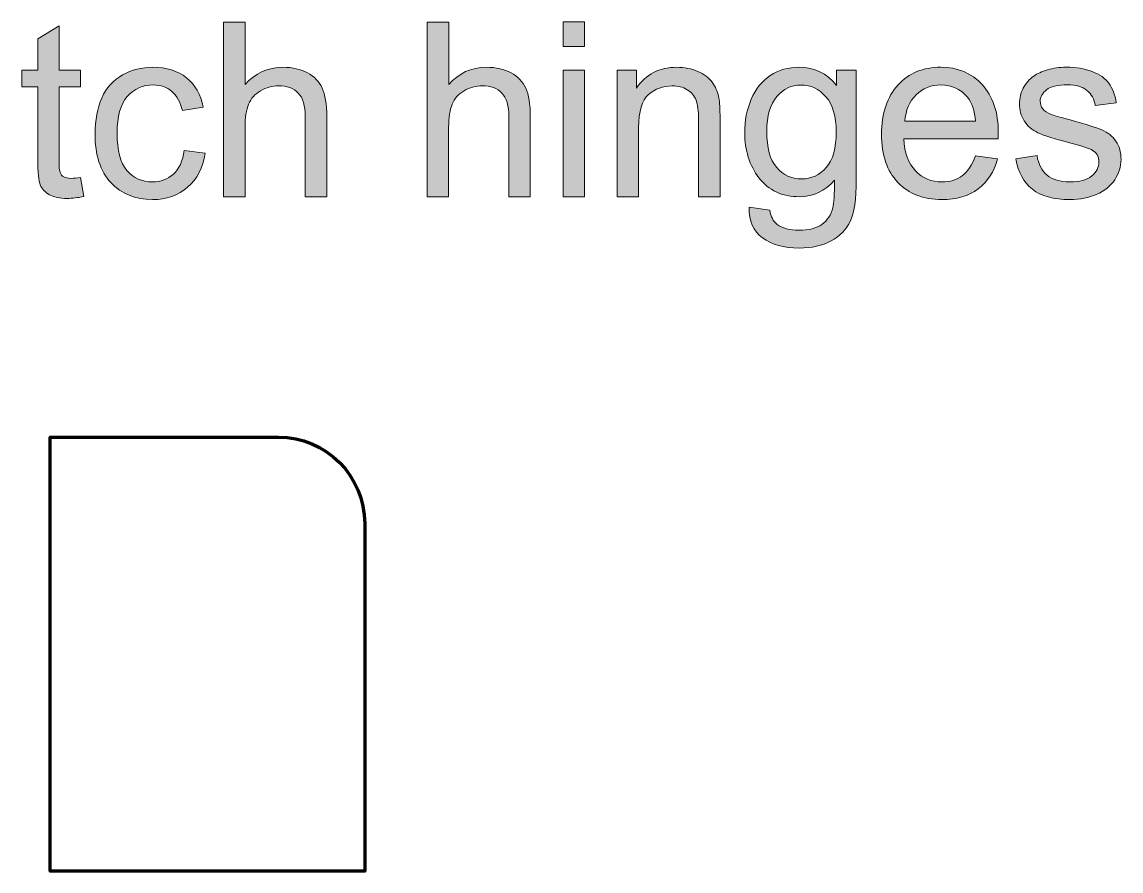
# Model space of a CAD drawing. Header units: inches. Extents: x 247 to 2765, y -1897 to -1110.
# Drawn here: x 1032.52 to 1051.58, y -1322.54 to -1307.82 of the extents above; entities that cross this region are included whole.
import ezdxf

# ---------------------------------------------------------------- set-up
doc = ezdxf.new("R2010")
doc.units = ezdxf.units.IN
doc.header["$MEASUREMENT"] = 0
doc.layers.add('Layer 1', color=7, linetype='Continuous')

# ---------------------------------------------------------------- blocks, each defined once
blk = doc.blocks.new('block 133')
at = {"layer": 'Layer 1', "true_color": 0x3cb54a}
h = blk.add_hatch(color=95, dxfattribs=at)
h.dxf.hatch_style = 2
edge = h.paths.add_edge_path()
edge.add_spline(control_points=[(1033.538, -1310.515), (1033.538, -1310.515), (1033.592, -1310.844), (1033.592, -1310.844), (1033.487, -1310.866), (1033.393, -1310.877), (1033.31, -1310.877), (1033.175, -1310.877), (1033.071, -1310.855), (1032.996, -1310.813), (1032.921, -1310.77), (1032.869, -1310.714), (1032.839, -1310.644), (1032.809, -1310.574), (1032.794, -1310.428), (1032.794, -1310.205), (1032.794, -1310.205), (1032.794, -1308.942), (1032.794, -1308.942), (1032.794, -1308.942), (1032.521, -1308.942), (1032.521, -1308.942), (1032.521, -1308.942), (1032.521, -1308.653), (1032.521, -1308.653), (1032.521, -1308.653), (1032.794, -1308.653), (1032.794, -1308.653), (1032.794, -1308.653), (1032.794, -1308.109), (1032.794, -1308.109), (1032.794, -1308.109), (1033.164, -1307.886), (1033.164, -1307.886), (1033.164, -1307.886), (1033.164, -1308.653), (1033.164, -1308.653), (1033.164, -1308.653), (1033.538, -1308.653), (1033.538, -1308.653), (1033.538, -1308.653), (1033.538, -1308.942), (1033.538, -1308.942), (1033.538, -1308.942), (1033.164, -1308.942), (1033.164, -1308.942), (1033.164, -1308.942), (1033.164, -1310.226), (1033.164, -1310.226), (1033.164, -1310.332), (1033.171, -1310.4), (1033.184, -1310.43), (1033.196, -1310.461), (1033.218, -1310.485), (1033.248, -1310.503), (1033.277, -1310.521), (1033.32, -1310.529), (1033.375, -1310.529), (1033.417, -1310.529), (1033.471, -1310.525), (1033.538, -1310.515)], knot_values=[0, 0, 0, 0, 1, 1, 1, 2, 2, 2, 3, 3, 3, 4, 4, 4, 5, 5, 5, 6, 6, 6, 7, 7, 7, 8, 8, 8, 9, 9, 9, 10, 10, 10, 11, 11, 11, 12, 12, 12, 13, 13, 13, 14, 14, 14, 15, 15, 15, 16, 16, 16, 17, 17, 17, 18, 18, 18, 19, 19, 19, 20, 20, 20, 20], degree=3, periodic=1)
h = blk.add_hatch(color=95, dxfattribs=at)
h.dxf.hatch_style = 2
edge = h.paths.add_edge_path()
edge.add_spline(control_points=[(1036.019, -1310.848), (1036.019, -1310.848), (1036.019, -1307.818), (1036.019, -1307.818), (1036.019, -1307.818), (1036.391, -1307.818), (1036.391, -1307.818), (1036.391, -1307.818), (1036.391, -1308.904), (1036.391, -1308.904), (1036.565, -1308.704), (1036.784, -1308.603), (1037.048, -1308.603), (1037.211, -1308.603), (1037.352, -1308.635), (1037.472, -1308.698), (1037.592, -1308.763), (1037.677, -1308.852), (1037.729, -1308.965), (1037.78, -1309.077), (1037.807, -1309.241), (1037.807, -1309.457), (1037.807, -1309.457), (1037.807, -1310.848), (1037.807, -1310.848), (1037.807, -1310.848), (1037.435, -1310.848), (1037.435, -1310.848), (1037.435, -1310.848), (1037.435, -1309.457), (1037.435, -1309.457), (1037.435, -1309.271), (1037.394, -1309.135), (1037.314, -1309.051), (1037.233, -1308.966), (1037.119, -1308.924), (1036.971, -1308.924), (1036.861, -1308.924), (1036.758, -1308.953), (1036.66, -1309.01), (1036.562, -1309.067), (1036.494, -1309.145), (1036.452, -1309.242), (1036.411, -1309.34), (1036.39, -1309.475), (1036.39, -1309.647), (1036.39, -1309.647), (1036.39, -1310.848), (1036.39, -1310.848), (1036.39, -1310.848), (1036.019, -1310.848), (1036.019, -1310.848), (1036.019, -1310.848), (1036.019, -1310.848), (1036.019, -1310.848)], knot_values=[0, 0, 0, 0, 1, 1, 1, 2, 2, 2, 3, 3, 3, 4, 4, 4, 5, 5, 5, 6, 6, 6, 7, 7, 7, 8, 8, 8, 9, 9, 9, 10, 10, 10, 11, 11, 11, 12, 12, 12, 13, 13, 13, 14, 14, 14, 15, 15, 15, 16, 16, 16, 17, 17, 17, 18, 18, 18, 18], degree=3, periodic=1)
h = blk.add_hatch(color=95, dxfattribs=at)
h.dxf.hatch_style = 2
edge = h.paths.add_edge_path()
edge.add_spline(control_points=[(1039.549, -1310.848), (1039.549, -1310.848), (1039.549, -1307.818), (1039.549, -1307.818), (1039.549, -1307.818), (1039.922, -1307.818), (1039.922, -1307.818), (1039.922, -1307.818), (1039.922, -1308.904), (1039.922, -1308.904), (1040.095, -1308.704), (1040.314, -1308.603), (1040.579, -1308.603), (1040.741, -1308.603), (1040.883, -1308.635), (1041.003, -1308.698), (1041.122, -1308.763), (1041.208, -1308.852), (1041.26, -1308.965), (1041.311, -1309.077), (1041.337, -1309.241), (1041.337, -1309.457), (1041.337, -1309.457), (1041.337, -1310.848), (1041.337, -1310.848), (1041.337, -1310.848), (1040.965, -1310.848), (1040.965, -1310.848), (1040.965, -1310.848), (1040.965, -1309.457), (1040.965, -1309.457), (1040.965, -1309.271), (1040.925, -1309.135), (1040.844, -1309.051), (1040.763, -1308.966), (1040.65, -1308.924), (1040.502, -1308.924), (1040.392, -1308.924), (1040.288, -1308.953), (1040.19, -1309.01), (1040.092, -1309.067), (1040.024, -1309.145), (1039.983, -1309.242), (1039.942, -1309.34), (1039.921, -1309.475), (1039.921, -1309.647), (1039.921, -1309.647), (1039.921, -1310.848), (1039.921, -1310.848), (1039.921, -1310.848), (1039.549, -1310.848), (1039.549, -1310.848), (1039.549, -1310.848), (1039.549, -1310.848), (1039.549, -1310.848)], knot_values=[0, 0, 0, 0, 1, 1, 1, 2, 2, 2, 3, 3, 3, 4, 4, 4, 5, 5, 5, 6, 6, 6, 7, 7, 7, 8, 8, 8, 9, 9, 9, 10, 10, 10, 11, 11, 11, 12, 12, 12, 13, 13, 13, 14, 14, 14, 15, 15, 15, 16, 16, 16, 17, 17, 17, 18, 18, 18, 18], degree=3, periodic=1)
h = blk.add_hatch(color=95, dxfattribs=at)
h.dxf.hatch_style = 2
h.paths.add_polyline_path([(1041.906, -1308.245), (1041.906, -1307.817), (1042.278, -1307.817), (1042.278, -1308.245)])
h.paths.add_polyline_path([(1041.906, -1310.848), (1041.906, -1308.652), (1042.278, -1308.652), (1042.278, -1310.848)])
h = blk.add_hatch(color=95, dxfattribs=at)
h.dxf.hatch_style = 2
edge = h.paths.add_edge_path()
edge.add_spline(control_points=[(1035.335, -1310.044), (1035.335, -1310.044), (1035.701, -1310.091), (1035.701, -1310.091), (1035.661, -1310.343), (1035.558, -1310.541), (1035.393, -1310.684), (1035.229, -1310.826), (1035.027, -1310.897), (1034.787, -1310.897), (1034.486, -1310.897), (1034.245, -1310.799), (1034.062, -1310.603), (1033.879, -1310.406), (1033.789, -1310.125), (1033.789, -1309.758), (1033.789, -1309.521), (1033.828, -1309.313), (1033.906, -1309.136), (1033.985, -1308.958), (1034.104, -1308.825), (1034.265, -1308.736), (1034.425, -1308.647), (1034.6, -1308.602), (1034.789, -1308.602), (1035.027, -1308.602), (1035.223, -1308.663), (1035.374, -1308.783), (1035.525, -1308.904), (1035.623, -1309.075), (1035.665, -1309.297), (1035.665, -1309.297), (1035.304, -1309.353), (1035.304, -1309.353), (1035.269, -1309.205), (1035.208, -1309.094), (1035.12, -1309.02), (1035.033, -1308.945), (1034.928, -1308.909), (1034.804, -1308.909), (1034.616, -1308.909), (1034.464, -1308.975), (1034.347, -1309.11), (1034.23, -1309.245), (1034.171, -1309.457), (1034.171, -1309.748), (1034.171, -1310.043), (1034.227, -1310.257), (1034.34, -1310.391), (1034.453, -1310.525), (1034.601, -1310.591), (1034.783, -1310.591), (1034.929, -1310.591), (1035.051, -1310.546), (1035.149, -1310.456), (1035.247, -1310.367), (1035.308, -1310.23), (1035.335, -1310.044)], knot_values=[0, 0, 0, 0, 1, 1, 1, 2, 2, 2, 3, 3, 3, 4, 4, 4, 5, 5, 5, 6, 6, 6, 7, 7, 7, 8, 8, 8, 9, 9, 9, 10, 10, 10, 11, 11, 11, 12, 12, 12, 13, 13, 13, 14, 14, 14, 15, 15, 15, 16, 16, 16, 17, 17, 17, 18, 18, 18, 19, 19, 19, 19], degree=3, periodic=1)
h = blk.add_hatch(color=95, dxfattribs=at)
h.dxf.hatch_style = 2
edge = h.paths.add_edge_path()
edge.add_spline(control_points=[(1042.844, -1310.848), (1042.844, -1310.848), (1042.844, -1308.652), (1042.844, -1308.652), (1042.844, -1308.652), (1043.179, -1308.652), (1043.179, -1308.652), (1043.179, -1308.652), (1043.179, -1308.965), (1043.179, -1308.965), (1043.34, -1308.723), (1043.573, -1308.603), (1043.877, -1308.603), (1044.009, -1308.603), (1044.131, -1308.627), (1044.242, -1308.674), (1044.352, -1308.722), (1044.436, -1308.784), (1044.491, -1308.861), (1044.546, -1308.938), (1044.586, -1309.03), (1044.607, -1309.136), (1044.621, -1309.204), (1044.628, -1309.325), (1044.628, -1309.497), (1044.628, -1309.497), (1044.628, -1310.847), (1044.628, -1310.847), (1044.628, -1310.847), (1044.255, -1310.847), (1044.255, -1310.847), (1044.255, -1310.847), (1044.255, -1309.512), (1044.255, -1309.512), (1044.255, -1309.36), (1044.241, -1309.247), (1044.212, -1309.172), (1044.183, -1309.097), (1044.131, -1309.036), (1044.058, -1308.991), (1043.984, -1308.946), (1043.898, -1308.925), (1043.799, -1308.925), (1043.641, -1308.925), (1043.503, -1308.975), (1043.388, -1309.076), (1043.273, -1309.176), (1043.216, -1309.367), (1043.216, -1309.648), (1043.216, -1309.648), (1043.216, -1310.847), (1043.216, -1310.847), (1043.216, -1310.847), (1042.844, -1310.848), (1042.844, -1310.848), (1042.844, -1310.848), (1042.844, -1310.848), (1042.844, -1310.848)], knot_values=[0, 0, 0, 0, 1, 1, 1, 2, 2, 2, 3, 3, 3, 4, 4, 4, 5, 5, 5, 6, 6, 6, 7, 7, 7, 8, 8, 8, 9, 9, 9, 10, 10, 10, 11, 11, 11, 12, 12, 12, 13, 13, 13, 14, 14, 14, 15, 15, 15, 16, 16, 16, 17, 17, 17, 18, 18, 18, 19, 19, 19, 19], degree=3, periodic=1)
h = blk.add_hatch(color=95, dxfattribs=at)
h.dxf.hatch_style = 2
edge = h.paths.add_edge_path()
edge.add_spline(control_points=[(1045.131, -1311.03), (1045.131, -1311.03), (1045.492, -1311.083), (1045.492, -1311.083), (1045.507, -1311.194), (1045.549, -1311.276), (1045.618, -1311.327), (1045.71, -1311.396), (1045.836, -1311.43), (1045.996, -1311.43), (1046.168, -1311.43), (1046.301, -1311.396), (1046.395, -1311.327), (1046.489, -1311.258), (1046.552, -1311.161), (1046.585, -1311.038), (1046.605, -1310.961), (1046.613, -1310.803), (1046.612, -1310.56), (1046.449, -1310.752), (1046.247, -1310.847), (1046.004, -1310.847), (1045.702, -1310.847), (1045.468, -1310.738), (1045.303, -1310.52), (1045.138, -1310.303), (1045.055, -1310.042), (1045.055, -1309.737), (1045.055, -1309.527), (1045.093, -1309.334), (1045.169, -1309.157), (1045.245, -1308.98), (1045.354, -1308.842), (1045.499, -1308.747), (1045.643, -1308.65), (1045.812, -1308.602), (1046.006, -1308.602), (1046.265, -1308.602), (1046.479, -1308.707), (1046.647, -1308.916), (1046.647, -1308.916), (1046.647, -1308.652), (1046.647, -1308.652), (1046.647, -1308.652), (1046.99, -1308.652), (1046.99, -1308.652), (1046.99, -1308.652), (1046.99, -1310.549), (1046.99, -1310.549), (1046.99, -1310.892), (1046.954, -1311.133), (1046.885, -1311.276), (1046.816, -1311.419), (1046.705, -1311.532), (1046.554, -1311.614), (1046.403, -1311.696), (1046.218, -1311.738), (1045.998, -1311.738), (1045.736, -1311.738), (1045.524, -1311.679), (1045.363, -1311.562), (1045.201, -1311.444), (1045.125, -1311.267), (1045.131, -1311.03)], knot_values=[0, 0, 0, 0, 1, 1, 1, 2, 2, 2, 3, 3, 3, 4, 4, 4, 5, 5, 5, 6, 6, 6, 7, 7, 7, 8, 8, 8, 9, 9, 9, 10, 10, 10, 11, 11, 11, 12, 12, 12, 13, 13, 13, 14, 14, 14, 15, 15, 15, 16, 16, 16, 17, 17, 17, 18, 18, 18, 19, 19, 19, 20, 20, 20, 21, 21, 21, 21], degree=3, periodic=1)
edge = h.paths.add_edge_path()
edge.add_spline(control_points=[(1045.438, -1309.71), (1045.438, -1309.998), (1045.495, -1310.208), (1045.61, -1310.341), (1045.724, -1310.473), (1045.867, -1310.539), (1046.04, -1310.539), (1046.211, -1310.539), (1046.355, -1310.473), (1046.47, -1310.341), (1046.585, -1310.21), (1046.643, -1310.003), (1046.643, -1309.722), (1046.643, -1309.454), (1046.583, -1309.251), (1046.464, -1309.115), (1046.345, -1308.977), (1046.202, -1308.91), (1046.033, -1308.91), (1045.868, -1308.91), (1045.728, -1308.976), (1045.612, -1309.111), (1045.496, -1309.247), (1045.438, -1309.446), (1045.438, -1309.71)], knot_values=[0, 0, 0, 0, 1, 1, 1, 2, 2, 2, 3, 3, 3, 4, 4, 4, 5, 5, 5, 6, 6, 6, 7, 7, 7, 8, 8, 8, 8], degree=3, periodic=1)
h = blk.add_hatch(color=95, dxfattribs=at)
h.dxf.hatch_style = 2
edge = h.paths.add_edge_path()
edge.add_spline(control_points=[(1049.056, -1310.141), (1049.056, -1310.141), (1049.441, -1310.188), (1049.441, -1310.188), (1049.38, -1310.413), (1049.268, -1310.587), (1049.104, -1310.711), (1048.939, -1310.835), (1048.73, -1310.897), (1048.475, -1310.897), (1048.154, -1310.897), (1047.899, -1310.798), (1047.711, -1310.6), (1047.523, -1310.402), (1047.429, -1310.125), (1047.429, -1309.768), (1047.429, -1309.399), (1047.525, -1309.113), (1047.715, -1308.908), (1047.905, -1308.704), (1048.152, -1308.602), (1048.455, -1308.602), (1048.749, -1308.602), (1048.989, -1308.702), (1049.174, -1308.902), (1049.36, -1309.102), (1049.453, -1309.383), (1049.453, -1309.746), (1049.453, -1309.768), (1049.453, -1309.8), (1049.451, -1309.845), (1049.451, -1309.845), (1047.814, -1309.845), (1047.814, -1309.845), (1047.828, -1310.086), (1047.895, -1310.27), (1048.019, -1310.399), (1048.141, -1310.527), (1048.294, -1310.591), (1048.477, -1310.591), (1048.614, -1310.591), (1048.73, -1310.555), (1048.827, -1310.483), (1048.923, -1310.412), (1049, -1310.298), (1049.056, -1310.141)], knot_values=[0, 0, 0, 0, 1, 1, 1, 2, 2, 2, 3, 3, 3, 4, 4, 4, 5, 5, 5, 6, 6, 6, 7, 7, 7, 8, 8, 8, 9, 9, 9, 10, 10, 10, 11, 11, 11, 12, 12, 12, 13, 13, 13, 14, 14, 14, 15, 15, 15, 15], degree=3, periodic=1)
edge = h.paths.add_edge_path()
edge.add_spline(control_points=[(1047.834, -1309.539), (1047.834, -1309.539), (1049.06, -1309.539), (1049.06, -1309.539), (1049.043, -1309.355), (1048.997, -1309.216), (1048.92, -1309.123), (1048.801, -1308.981), (1048.648, -1308.909), (1048.459, -1308.909), (1048.288, -1308.909), (1048.144, -1308.966), (1048.028, -1309.08), (1047.911, -1309.195), (1047.846, -1309.348), (1047.834, -1309.539)], knot_values=[0, 0, 0, 0, 1, 1, 1, 2, 2, 2, 3, 3, 3, 4, 4, 4, 5, 5, 5, 5], degree=3, periodic=1)
h = blk.add_hatch(color=95, dxfattribs=at)
h.dxf.hatch_style = 2
edge = h.paths.add_edge_path()
edge.add_spline(control_points=[(1049.758, -1310.193), (1049.758, -1310.193), (1050.126, -1310.135), (1050.126, -1310.135), (1050.148, -1310.282), (1050.204, -1310.395), (1050.299, -1310.474), (1050.393, -1310.553), (1050.526, -1310.591), (1050.695, -1310.591), (1050.865, -1310.591), (1050.992, -1310.557), (1051.075, -1310.487), (1051.157, -1310.418), (1051.199, -1310.336), (1051.199, -1310.242), (1051.199, -1310.159), (1051.163, -1310.092), (1051.09, -1310.044), (1051.038, -1310.011), (1050.912, -1309.969), (1050.709, -1309.918), (1050.437, -1309.849), (1050.246, -1309.79), (1050.142, -1309.739), (1050.036, -1309.689), (1049.957, -1309.619), (1049.902, -1309.53), (1049.847, -1309.441), (1049.821, -1309.343), (1049.821, -1309.236), (1049.821, -1309.138), (1049.843, -1309.047), (1049.887, -1308.964), (1049.932, -1308.88), (1049.994, -1308.81), (1050.071, -1308.755), (1050.129, -1308.713), (1050.208, -1308.676), (1050.307, -1308.647), (1050.407, -1308.617), (1050.515, -1308.602), (1050.629, -1308.602), (1050.801, -1308.602), (1050.952, -1308.627), (1051.082, -1308.677), (1051.212, -1308.726), (1051.309, -1308.793), (1051.371, -1308.878), (1051.432, -1308.963), (1051.476, -1309.076), (1051.499, -1309.218), (1051.499, -1309.218), (1051.135, -1309.268), (1051.135, -1309.268), (1051.118, -1309.156), (1051.07, -1309.067), (1050.991, -1309.003), (1050.912, -1308.94), (1050.8, -1308.908), (1050.656, -1308.908), (1050.485, -1308.908), (1050.363, -1308.936), (1050.29, -1308.993), (1050.217, -1309.049), (1050.18, -1309.116), (1050.18, -1309.191), (1050.18, -1309.24), (1050.195, -1309.283), (1050.225, -1309.322), (1050.256, -1309.362), (1050.304, -1309.395), (1050.368, -1309.421), (1050.405, -1309.435), (1050.515, -1309.466), (1050.697, -1309.516), (1050.96, -1309.586), (1051.144, -1309.644), (1051.248, -1309.689), (1051.352, -1309.733), (1051.434, -1309.798), (1051.493, -1309.884), (1051.552, -1309.969), (1051.582, -1310.075), (1051.582, -1310.202), (1051.582, -1310.326), (1051.545, -1310.443), (1051.473, -1310.553), (1051.4, -1310.662), (1051.296, -1310.747), (1051.159, -1310.807), (1051.023, -1310.867), (1050.869, -1310.897), (1050.696, -1310.897), (1050.411, -1310.897), (1050.193, -1310.837), (1050.044, -1310.719), (1049.894, -1310.6), (1049.8, -1310.425), (1049.758, -1310.193)], knot_values=[0, 0, 0, 0, 1, 1, 1, 2, 2, 2, 3, 3, 3, 4, 4, 4, 5, 5, 5, 6, 6, 6, 7, 7, 7, 8, 8, 8, 9, 9, 9, 10, 10, 10, 11, 11, 11, 12, 12, 12, 13, 13, 13, 14, 14, 14, 15, 15, 15, 16, 16, 16, 17, 17, 17, 18, 18, 18, 19, 19, 19, 20, 20, 20, 21, 21, 21, 22, 22, 22, 23, 23, 23, 24, 24, 24, 25, 25, 25, 26, 26, 26, 27, 27, 27, 28, 28, 28, 29, 29, 29, 30, 30, 30, 31, 31, 31, 32, 32, 32, 33, 33, 33, 33], degree=3, periodic=1)
at = {"layer": 'Layer 1', "lineweight": 0}
for points in [[(1041.906, -1308.245), (1041.906, -1307.817), (1042.278, -1307.817), (1042.278, -1308.245), (1041.906, -1308.245)], [(1041.906, -1310.848), (1041.906, -1308.652), (1042.278, -1308.652), (1042.278, -1310.848), (1041.906, -1310.848)]]:
    blk.add_lwpolyline(points, dxfattribs=at)
for points, knots in [([(1033.538, -1310.515), (1033.538, -1310.515), (1033.592, -1310.844), (1033.592, -1310.844), (1033.487, -1310.866), (1033.393, -1310.877), (1033.31, -1310.877), (1033.175, -1310.877), (1033.071, -1310.855), (1032.996, -1310.813), (1032.921, -1310.77), (1032.869, -1310.714), (1032.839, -1310.644), (1032.809, -1310.574), (1032.794, -1310.428), (1032.794, -1310.205), (1032.794, -1310.205), (1032.794, -1308.942), (1032.794, -1308.942), (1032.794, -1308.942), (1032.521, -1308.942), (1032.521, -1308.942), (1032.521, -1308.942), (1032.521, -1308.653), (1032.521, -1308.653), (1032.521, -1308.653), (1032.794, -1308.653), (1032.794, -1308.653), (1032.794, -1308.653), (1032.794, -1308.109), (1032.794, -1308.109), (1032.794, -1308.109), (1033.164, -1307.886), (1033.164, -1307.886), (1033.164, -1307.886), (1033.164, -1308.653), (1033.164, -1308.653), (1033.164, -1308.653), (1033.538, -1308.653), (1033.538, -1308.653), (1033.538, -1308.653), (1033.538, -1308.942), (1033.538, -1308.942), (1033.538, -1308.942), (1033.164, -1308.942), (1033.164, -1308.942), (1033.164, -1308.942), (1033.164, -1310.226), (1033.164, -1310.226), (1033.164, -1310.332), (1033.171, -1310.4), (1033.184, -1310.43), (1033.196, -1310.461), (1033.218, -1310.485), (1033.248, -1310.503), (1033.277, -1310.521), (1033.32, -1310.529), (1033.375, -1310.529), (1033.417, -1310.529), (1033.471, -1310.525), (1033.538, -1310.515)], [0, 0, 0, 0, 1, 1, 1, 2, 2, 2, 3, 3, 3, 4, 4, 4, 5, 5, 5, 6, 6, 6, 7, 7, 7, 8, 8, 8, 9, 9, 9, 10, 10, 10, 11, 11, 11, 12, 12, 12, 13, 13, 13, 14, 14, 14, 15, 15, 15, 16, 16, 16, 17, 17, 17, 18, 18, 18, 19, 19, 19, 20, 20, 20, 20]), ([(1036.019, -1310.848), (1036.019, -1310.848), (1036.019, -1307.818), (1036.019, -1307.818), (1036.019, -1307.818), (1036.391, -1307.818), (1036.391, -1307.818), (1036.391, -1307.818), (1036.391, -1308.904), (1036.391, -1308.904), (1036.565, -1308.704), (1036.784, -1308.603), (1037.048, -1308.603), (1037.211, -1308.603), (1037.352, -1308.635), (1037.472, -1308.698), (1037.592, -1308.763), (1037.677, -1308.852), (1037.729, -1308.965), (1037.78, -1309.077), (1037.807, -1309.241), (1037.807, -1309.457), (1037.807, -1309.457), (1037.807, -1310.848), (1037.807, -1310.848), (1037.807, -1310.848), (1037.435, -1310.848), (1037.435, -1310.848), (1037.435, -1310.848), (1037.435, -1309.457), (1037.435, -1309.457), (1037.435, -1309.271), (1037.394, -1309.135), (1037.314, -1309.051), (1037.233, -1308.966), (1037.119, -1308.924), (1036.971, -1308.924), (1036.861, -1308.924), (1036.758, -1308.953), (1036.66, -1309.01), (1036.562, -1309.067), (1036.494, -1309.145), (1036.452, -1309.242), (1036.411, -1309.34), (1036.39, -1309.475), (1036.39, -1309.647), (1036.39, -1309.647), (1036.39, -1310.848), (1036.39, -1310.848), (1036.39, -1310.848), (1036.019, -1310.848), (1036.019, -1310.848), (1036.019, -1310.848), (1036.019, -1310.848), (1036.019, -1310.848)], [0, 0, 0, 0, 1, 1, 1, 2, 2, 2, 3, 3, 3, 4, 4, 4, 5, 5, 5, 6, 6, 6, 7, 7, 7, 8, 8, 8, 9, 9, 9, 10, 10, 10, 11, 11, 11, 12, 12, 12, 13, 13, 13, 14, 14, 14, 15, 15, 15, 16, 16, 16, 17, 17, 17, 18, 18, 18, 18]), ([(1039.549, -1310.848), (1039.549, -1310.848), (1039.549, -1307.818), (1039.549, -1307.818), (1039.549, -1307.818), (1039.922, -1307.818), (1039.922, -1307.818), (1039.922, -1307.818), (1039.922, -1308.904), (1039.922, -1308.904), (1040.095, -1308.704), (1040.314, -1308.603), (1040.579, -1308.603), (1040.741, -1308.603), (1040.883, -1308.635), (1041.003, -1308.698), (1041.122, -1308.763), (1041.208, -1308.852), (1041.26, -1308.965), (1041.311, -1309.077), (1041.337, -1309.241), (1041.337, -1309.457), (1041.337, -1309.457), (1041.337, -1310.848), (1041.337, -1310.848), (1041.337, -1310.848), (1040.965, -1310.848), (1040.965, -1310.848), (1040.965, -1310.848), (1040.965, -1309.457), (1040.965, -1309.457), (1040.965, -1309.271), (1040.925, -1309.135), (1040.844, -1309.051), (1040.763, -1308.966), (1040.65, -1308.924), (1040.502, -1308.924), (1040.392, -1308.924), (1040.288, -1308.953), (1040.19, -1309.01), (1040.092, -1309.067), (1040.024, -1309.145), (1039.983, -1309.242), (1039.942, -1309.34), (1039.921, -1309.475), (1039.921, -1309.647), (1039.921, -1309.647), (1039.921, -1310.848), (1039.921, -1310.848), (1039.921, -1310.848), (1039.549, -1310.848), (1039.549, -1310.848), (1039.549, -1310.848), (1039.549, -1310.848), (1039.549, -1310.848)], [0, 0, 0, 0, 1, 1, 1, 2, 2, 2, 3, 3, 3, 4, 4, 4, 5, 5, 5, 6, 6, 6, 7, 7, 7, 8, 8, 8, 9, 9, 9, 10, 10, 10, 11, 11, 11, 12, 12, 12, 13, 13, 13, 14, 14, 14, 15, 15, 15, 16, 16, 16, 17, 17, 17, 18, 18, 18, 18]), ([(1035.335, -1310.044), (1035.335, -1310.044), (1035.701, -1310.091), (1035.701, -1310.091), (1035.661, -1310.343), (1035.558, -1310.541), (1035.393, -1310.684), (1035.229, -1310.826), (1035.027, -1310.897), (1034.787, -1310.897), (1034.486, -1310.897), (1034.245, -1310.799), (1034.062, -1310.603), (1033.879, -1310.406), (1033.789, -1310.125), (1033.789, -1309.758), (1033.789, -1309.521), (1033.828, -1309.313), (1033.906, -1309.136), (1033.985, -1308.958), (1034.104, -1308.825), (1034.265, -1308.736), (1034.425, -1308.647), (1034.6, -1308.602), (1034.789, -1308.602), (1035.027, -1308.602), (1035.223, -1308.663), (1035.374, -1308.783), (1035.525, -1308.904), (1035.623, -1309.075), (1035.665, -1309.297), (1035.665, -1309.297), (1035.304, -1309.353), (1035.304, -1309.353), (1035.269, -1309.205), (1035.208, -1309.094), (1035.12, -1309.02), (1035.033, -1308.945), (1034.928, -1308.909), (1034.804, -1308.909), (1034.616, -1308.909), (1034.464, -1308.975), (1034.347, -1309.11), (1034.23, -1309.245), (1034.171, -1309.457), (1034.171, -1309.748), (1034.171, -1310.043), (1034.227, -1310.257), (1034.34, -1310.391), (1034.453, -1310.525), (1034.601, -1310.591), (1034.783, -1310.591), (1034.929, -1310.591), (1035.051, -1310.546), (1035.149, -1310.456), (1035.247, -1310.367), (1035.308, -1310.23), (1035.335, -1310.044)], [0, 0, 0, 0, 1, 1, 1, 2, 2, 2, 3, 3, 3, 4, 4, 4, 5, 5, 5, 6, 6, 6, 7, 7, 7, 8, 8, 8, 9, 9, 9, 10, 10, 10, 11, 11, 11, 12, 12, 12, 13, 13, 13, 14, 14, 14, 15, 15, 15, 16, 16, 16, 17, 17, 17, 18, 18, 18, 19, 19, 19, 19]), ([(1042.844, -1310.848), (1042.844, -1310.848), (1042.844, -1308.652), (1042.844, -1308.652), (1042.844, -1308.652), (1043.179, -1308.652), (1043.179, -1308.652), (1043.179, -1308.652), (1043.179, -1308.965), (1043.179, -1308.965), (1043.34, -1308.723), (1043.573, -1308.603), (1043.877, -1308.603), (1044.009, -1308.603), (1044.131, -1308.627), (1044.242, -1308.674), (1044.352, -1308.722), (1044.436, -1308.784), (1044.491, -1308.861), (1044.546, -1308.938), (1044.586, -1309.03), (1044.607, -1309.136), (1044.621, -1309.204), (1044.628, -1309.325), (1044.628, -1309.497), (1044.628, -1309.497), (1044.628, -1310.847), (1044.628, -1310.847), (1044.628, -1310.847), (1044.255, -1310.847), (1044.255, -1310.847), (1044.255, -1310.847), (1044.255, -1309.512), (1044.255, -1309.512), (1044.255, -1309.36), (1044.241, -1309.247), (1044.212, -1309.172), (1044.183, -1309.097), (1044.131, -1309.036), (1044.058, -1308.991), (1043.984, -1308.946), (1043.898, -1308.925), (1043.799, -1308.925), (1043.641, -1308.925), (1043.503, -1308.975), (1043.388, -1309.076), (1043.273, -1309.176), (1043.216, -1309.367), (1043.216, -1309.648), (1043.216, -1309.648), (1043.216, -1310.847), (1043.216, -1310.847), (1043.216, -1310.847), (1042.844, -1310.848), (1042.844, -1310.848), (1042.844, -1310.848), (1042.844, -1310.848), (1042.844, -1310.848)], [0, 0, 0, 0, 1, 1, 1, 2, 2, 2, 3, 3, 3, 4, 4, 4, 5, 5, 5, 6, 6, 6, 7, 7, 7, 8, 8, 8, 9, 9, 9, 10, 10, 10, 11, 11, 11, 12, 12, 12, 13, 13, 13, 14, 14, 14, 15, 15, 15, 16, 16, 16, 17, 17, 17, 18, 18, 18, 19, 19, 19, 19]), ([(1045.131, -1311.03), (1045.131, -1311.03), (1045.492, -1311.083), (1045.492, -1311.083), (1045.507, -1311.194), (1045.549, -1311.276), (1045.618, -1311.327), (1045.71, -1311.396), (1045.836, -1311.43), (1045.996, -1311.43), (1046.168, -1311.43), (1046.301, -1311.396), (1046.395, -1311.327), (1046.489, -1311.258), (1046.552, -1311.161), (1046.585, -1311.038), (1046.605, -1310.961), (1046.613, -1310.803), (1046.612, -1310.56), (1046.449, -1310.752), (1046.247, -1310.847), (1046.004, -1310.847), (1045.702, -1310.847), (1045.468, -1310.738), (1045.303, -1310.52), (1045.138, -1310.303), (1045.055, -1310.042), (1045.055, -1309.737), (1045.055, -1309.527), (1045.093, -1309.334), (1045.169, -1309.157), (1045.245, -1308.98), (1045.354, -1308.842), (1045.499, -1308.747), (1045.643, -1308.65), (1045.812, -1308.602), (1046.006, -1308.602), (1046.265, -1308.602), (1046.479, -1308.707), (1046.647, -1308.916), (1046.647, -1308.916), (1046.647, -1308.652), (1046.647, -1308.652), (1046.647, -1308.652), (1046.99, -1308.652), (1046.99, -1308.652), (1046.99, -1308.652), (1046.99, -1310.549), (1046.99, -1310.549), (1046.99, -1310.892), (1046.954, -1311.133), (1046.885, -1311.276), (1046.816, -1311.419), (1046.705, -1311.532), (1046.554, -1311.614), (1046.403, -1311.696), (1046.218, -1311.738), (1045.998, -1311.738), (1045.736, -1311.738), (1045.524, -1311.679), (1045.363, -1311.562), (1045.201, -1311.444), (1045.125, -1311.267), (1045.131, -1311.03)], [0, 0, 0, 0, 1, 1, 1, 2, 2, 2, 3, 3, 3, 4, 4, 4, 5, 5, 5, 6, 6, 6, 7, 7, 7, 8, 8, 8, 9, 9, 9, 10, 10, 10, 11, 11, 11, 12, 12, 12, 13, 13, 13, 14, 14, 14, 15, 15, 15, 16, 16, 16, 17, 17, 17, 18, 18, 18, 19, 19, 19, 20, 20, 20, 21, 21, 21, 21]), ([(1049.056, -1310.141), (1049.056, -1310.141), (1049.441, -1310.188), (1049.441, -1310.188), (1049.38, -1310.413), (1049.268, -1310.587), (1049.104, -1310.711), (1048.939, -1310.835), (1048.73, -1310.897), (1048.475, -1310.897), (1048.154, -1310.897), (1047.899, -1310.798), (1047.711, -1310.6), (1047.523, -1310.402), (1047.429, -1310.125), (1047.429, -1309.768), (1047.429, -1309.399), (1047.525, -1309.113), (1047.715, -1308.908), (1047.905, -1308.704), (1048.152, -1308.602), (1048.455, -1308.602), (1048.749, -1308.602), (1048.989, -1308.702), (1049.174, -1308.902), (1049.36, -1309.102), (1049.453, -1309.383), (1049.453, -1309.746), (1049.453, -1309.768), (1049.453, -1309.8), (1049.451, -1309.845), (1049.451, -1309.845), (1047.814, -1309.845), (1047.814, -1309.845), (1047.828, -1310.086), (1047.895, -1310.27), (1048.019, -1310.399), (1048.141, -1310.527), (1048.294, -1310.591), (1048.477, -1310.591), (1048.614, -1310.591), (1048.73, -1310.555), (1048.827, -1310.483), (1048.923, -1310.412), (1049, -1310.298), (1049.056, -1310.141)], [0, 0, 0, 0, 1, 1, 1, 2, 2, 2, 3, 3, 3, 4, 4, 4, 5, 5, 5, 6, 6, 6, 7, 7, 7, 8, 8, 8, 9, 9, 9, 10, 10, 10, 11, 11, 11, 12, 12, 12, 13, 13, 13, 14, 14, 14, 15, 15, 15, 15]), ([(1049.758, -1310.193), (1049.758, -1310.193), (1050.126, -1310.135), (1050.126, -1310.135), (1050.148, -1310.282), (1050.204, -1310.395), (1050.299, -1310.474), (1050.393, -1310.553), (1050.526, -1310.591), (1050.695, -1310.591), (1050.865, -1310.591), (1050.992, -1310.557), (1051.075, -1310.487), (1051.157, -1310.418), (1051.199, -1310.336), (1051.199, -1310.242), (1051.199, -1310.159), (1051.163, -1310.092), (1051.09, -1310.044), (1051.038, -1310.011), (1050.912, -1309.969), (1050.709, -1309.918), (1050.437, -1309.849), (1050.246, -1309.79), (1050.142, -1309.739), (1050.036, -1309.689), (1049.957, -1309.619), (1049.902, -1309.53), (1049.847, -1309.441), (1049.821, -1309.343), (1049.821, -1309.236), (1049.821, -1309.138), (1049.843, -1309.047), (1049.887, -1308.964), (1049.932, -1308.88), (1049.994, -1308.81), (1050.071, -1308.755), (1050.129, -1308.713), (1050.208, -1308.676), (1050.307, -1308.647), (1050.407, -1308.617), (1050.515, -1308.602), (1050.629, -1308.602), (1050.801, -1308.602), (1050.952, -1308.627), (1051.082, -1308.677), (1051.212, -1308.726), (1051.309, -1308.793), (1051.371, -1308.878), (1051.432, -1308.963), (1051.476, -1309.076), (1051.499, -1309.218), (1051.499, -1309.218), (1051.135, -1309.268), (1051.135, -1309.268), (1051.118, -1309.156), (1051.07, -1309.067), (1050.991, -1309.003), (1050.912, -1308.94), (1050.8, -1308.908), (1050.656, -1308.908), (1050.485, -1308.908), (1050.363, -1308.936), (1050.29, -1308.993), (1050.217, -1309.049), (1050.18, -1309.116), (1050.18, -1309.191), (1050.18, -1309.24), (1050.195, -1309.283), (1050.225, -1309.322), (1050.256, -1309.362), (1050.304, -1309.395), (1050.368, -1309.421), (1050.405, -1309.435), (1050.515, -1309.466), (1050.697, -1309.516), (1050.96, -1309.586), (1051.144, -1309.644), (1051.248, -1309.689), (1051.352, -1309.733), (1051.434, -1309.798), (1051.493, -1309.884), (1051.552, -1309.969), (1051.582, -1310.075), (1051.582, -1310.202), (1051.582, -1310.326), (1051.545, -1310.443), (1051.473, -1310.553), (1051.4, -1310.662), (1051.296, -1310.747), (1051.159, -1310.807), (1051.023, -1310.867), (1050.869, -1310.897), (1050.696, -1310.897), (1050.411, -1310.897), (1050.193, -1310.837), (1050.044, -1310.719), (1049.894, -1310.6), (1049.8, -1310.425), (1049.758, -1310.193)], [0, 0, 0, 0, 1, 1, 1, 2, 2, 2, 3, 3, 3, 4, 4, 4, 5, 5, 5, 6, 6, 6, 7, 7, 7, 8, 8, 8, 9, 9, 9, 10, 10, 10, 11, 11, 11, 12, 12, 12, 13, 13, 13, 14, 14, 14, 15, 15, 15, 16, 16, 16, 17, 17, 17, 18, 18, 18, 19, 19, 19, 20, 20, 20, 21, 21, 21, 22, 22, 22, 23, 23, 23, 24, 24, 24, 25, 25, 25, 26, 26, 26, 27, 27, 27, 28, 28, 28, 29, 29, 29, 30, 30, 30, 31, 31, 31, 32, 32, 32, 33, 33, 33, 33]), ([(1045.438, -1309.71), (1045.438, -1309.998), (1045.495, -1310.208), (1045.61, -1310.341), (1045.724, -1310.473), (1045.867, -1310.539), (1046.04, -1310.539), (1046.211, -1310.539), (1046.355, -1310.473), (1046.47, -1310.341), (1046.585, -1310.21), (1046.643, -1310.003), (1046.643, -1309.722), (1046.643, -1309.454), (1046.583, -1309.251), (1046.464, -1309.115), (1046.345, -1308.977), (1046.202, -1308.91), (1046.033, -1308.91), (1045.868, -1308.91), (1045.728, -1308.976), (1045.612, -1309.111), (1045.496, -1309.247), (1045.438, -1309.446), (1045.438, -1309.71)], [0, 0, 0, 0, 1, 1, 1, 2, 2, 2, 3, 3, 3, 4, 4, 4, 5, 5, 5, 6, 6, 6, 7, 7, 7, 8, 8, 8, 8]), ([(1047.834, -1309.539), (1047.834, -1309.539), (1049.06, -1309.539), (1049.06, -1309.539), (1049.043, -1309.355), (1048.997, -1309.216), (1048.92, -1309.123), (1048.801, -1308.981), (1048.648, -1308.909), (1048.459, -1308.909), (1048.288, -1308.909), (1048.144, -1308.966), (1048.028, -1309.08), (1047.911, -1309.195), (1047.846, -1309.348), (1047.834, -1309.539)], [0, 0, 0, 0, 1, 1, 1, 2, 2, 2, 3, 3, 3, 4, 4, 4, 5, 5, 5, 5])]:
    blk.add_open_spline(points, degree=3, knots=knots, dxfattribs=at)

msp = doc.modelspace()

# ---------------------------------------------------------------- linework, layer by layer
at = {"layer": 'Layer 1', "color": 18, "lineweight": 70, "true_color": 0x010101}
msp.add_open_spline([(1033.012, -1315.017), (1033.012, -1315.017), (1033.012, -1322.544), (1033.012, -1322.544), (1033.012, -1322.544), (1038.466, -1322.544), (1038.466, -1322.544), (1038.466, -1322.544), (1038.466, -1316.517), (1038.466, -1316.517), (1038.466, -1315.689), (1037.795, -1315.017), (1036.966, -1315.017), (1036.966, -1315.017), (1033.012, -1315.017), (1033.012, -1315.017), (1033.012, -1315.017), (1033.012, -1315.017), (1033.012, -1315.017)], degree=3, knots=[0, 0, 0, 0, 1, 1, 1, 2, 2, 2, 3, 3, 3, 4, 4, 4, 5, 5, 5, 6, 6, 6, 6], dxfattribs=at)

# ---------------------------------------------------------------- block references
at = {"layer": 'Layer 1'}
msp.add_blockref('block 133', (0, 0), dxfattribs=at)

doc.saveas('drawing.dxf')
